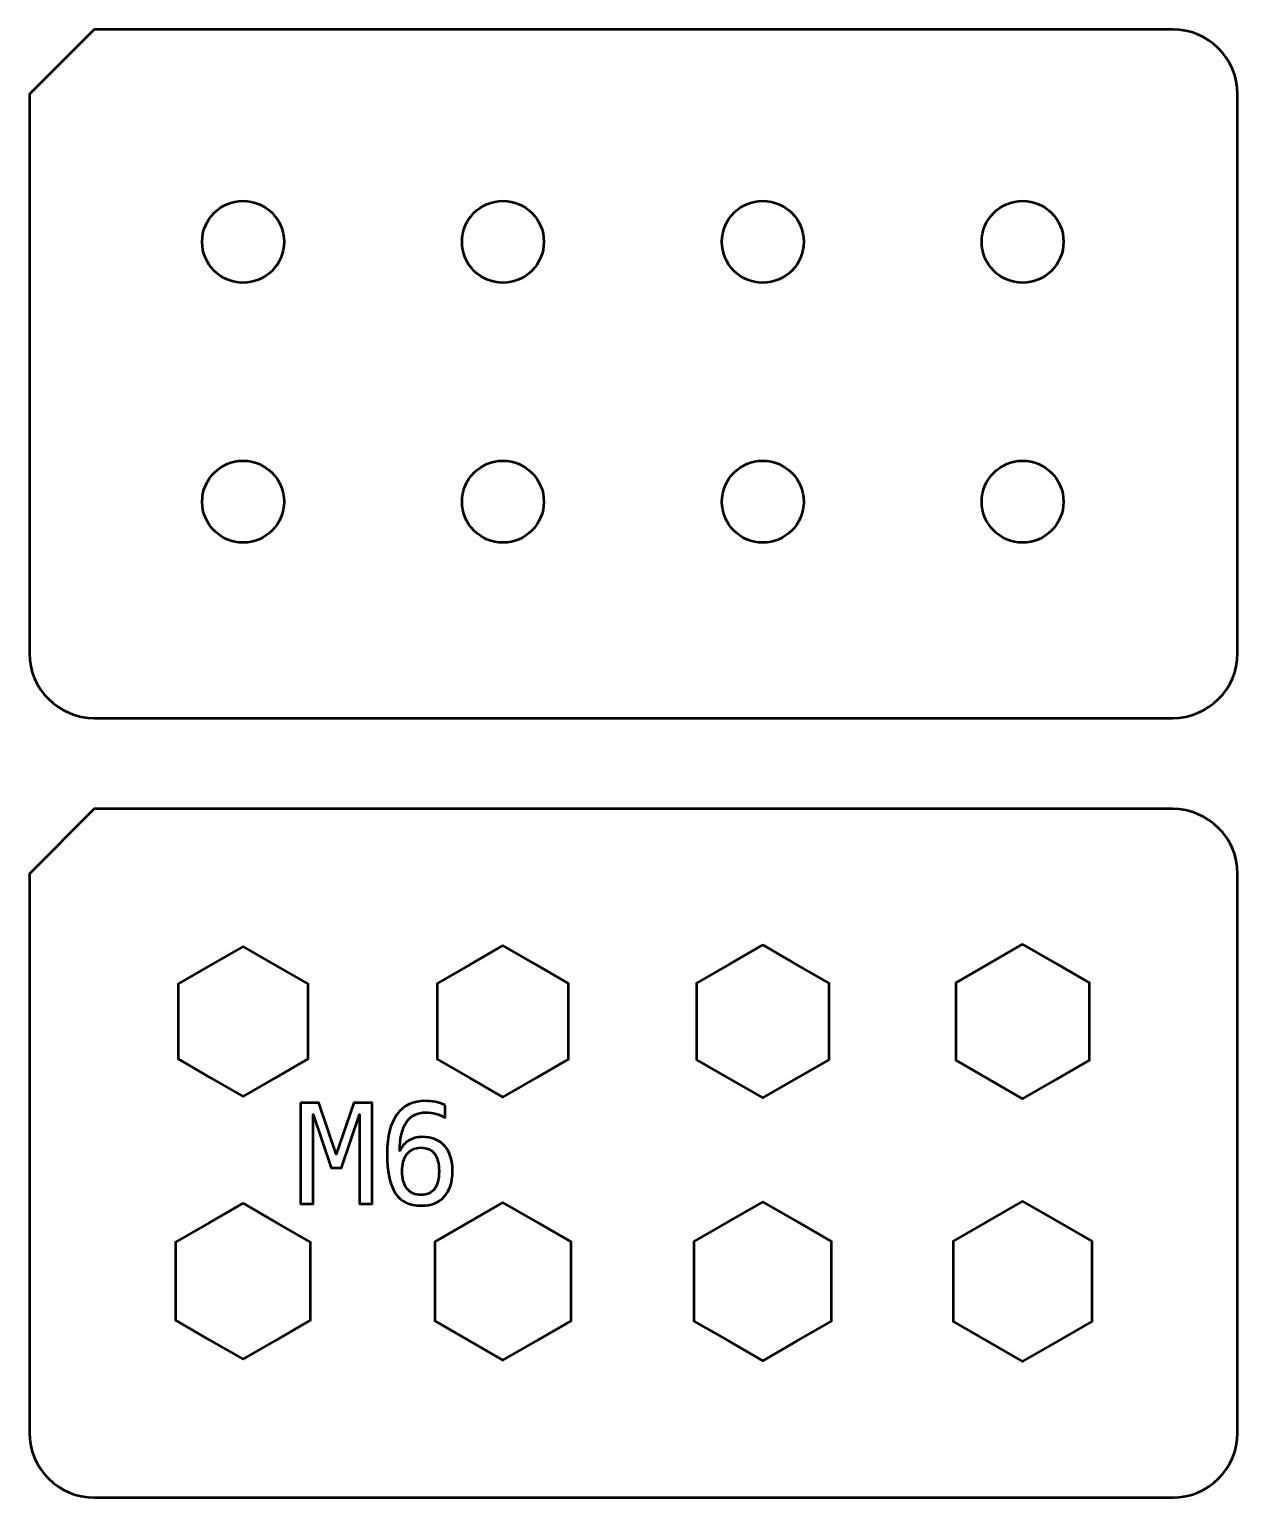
# Model space of a CAD drawing. Header units: centimetres. Extents: x 10.8 to 20.1, y -15.5 to -4.2.
import ezdxf

# ---------------------------------------------------------------- set-up
doc = ezdxf.new("R2010")
doc.units = ezdxf.units.CM
doc.header["$MEASUREMENT"] = 0
doc.layers.add('Layer 1', color=7, linetype='Continuous')

msp = doc.modelspace()

# ---------------------------------------------------------------- linework, layer by layer
at = {"layer": 'Layer 1', "lineweight": 53}
for centre in [(12.495, -5.835), (14.495, -5.835), (16.495, -5.835), (18.495, -5.835), (12.495, -7.835), (14.495, -7.835), (16.495, -7.835), (18.495, -7.835)]:
    msp.add_ellipse(centre, major_axis=(0, 0.315), ratio=1, dxfattribs=at)
for points, knots in [([(10.85, -9), (10.85, -9), (10.85, -4.7), (10.85, -4.7), (10.85, -4.7), (10.85, -4.7), (11.35, -4.2), (11.35, -4.2), (11.35, -4.2), (11.35, -4.2), (19.65, -4.2), (19.65, -4.2), (19.65, -4.2), (19.92609, -4.2), (20.15, -4.42391), (20.15, -4.7), (20.15, -4.7), (20.15, -4.7), (20.15, -9), (20.15, -9), (20.15, -9), (20.15, -9.27609), (19.92609, -9.5), (19.65, -9.5), (19.65, -9.5), (19.65, -9.5), (11.35, -9.5), (11.35, -9.5), (11.35, -9.5), (11.07391, -9.5), (10.85, -9.27609), (10.85, -9)], [0, 0, 0, 0, 0.125, 0.125, 0.125, 0.125, 0.25, 0.25, 0.25, 0.25, 0.375, 0.375, 0.375, 0.375, 0.5, 0.5, 0.5, 0.5, 0.625, 0.625, 0.625, 0.625, 0.75, 0.75, 0.75, 0.75, 0.875, 0.875, 0.875, 0.875, 1, 1, 1, 1]), ([(10.85, -15), (10.85, -15), (10.85, -10.7), (10.85, -10.7), (10.85, -10.7), (10.85, -10.7), (11.35, -10.2), (11.35, -10.2), (11.35, -10.2), (11.35, -10.2), (19.65, -10.2), (19.65, -10.2), (19.65, -10.2), (19.92609, -10.2), (20.15, -10.42391), (20.15, -10.7), (20.15, -10.7), (20.15, -10.7), (20.15, -15), (20.15, -15), (20.15, -15), (20.15, -15.27609), (19.92609, -15.5), (19.65, -15.5), (19.65, -15.5), (19.65, -15.5), (11.35, -15.5), (11.35, -15.5), (11.35, -15.5), (11.07391, -15.5), (10.85, -15.27609), (10.85, -15)], [0, 0, 0, 0, 0.125, 0.125, 0.125, 0.125, 0.25, 0.25, 0.25, 0.25, 0.375, 0.375, 0.375, 0.375, 0.5, 0.5, 0.5, 0.5, 0.625, 0.625, 0.625, 0.625, 0.75, 0.75, 0.75, 0.75, 0.875, 0.875, 0.875, 0.875, 1, 1, 1, 1]), ([(12.495, -11.25764), (12.495, -11.25764), (12.745, -11.40199), (12.745, -11.40199), (12.745, -11.40199), (12.745, -11.40199), (12.995, -11.54633), (12.995, -11.54633), (12.995, -11.54633), (12.995, -11.54633), (12.995, -11.835), (12.995, -11.835), (12.995, -11.835), (12.995, -11.835), (12.995, -12.12367), (12.995, -12.12367), (12.995, -12.12367), (12.995, -12.12367), (12.745, -12.26801), (12.745, -12.26801), (12.745, -12.26801), (12.745, -12.26801), (12.495, -12.41236), (12.495, -12.41236), (12.495, -12.41236), (12.495, -12.41236), (12.245, -12.26801), (12.245, -12.26801), (12.245, -12.26801), (12.245, -12.26801), (11.995, -12.12367), (11.995, -12.12367), (11.995, -12.12367), (11.995, -12.12367), (11.995, -11.835), (11.995, -11.835), (11.995, -11.835), (11.995, -11.835), (11.995, -11.54633), (11.995, -11.54633), (11.995, -11.54633), (11.995, -11.54633), (12.245, -11.40199), (12.245, -11.40199), (12.245, -11.40199), (12.245, -11.40199), (12.495, -11.25764), (12.495, -11.25764)], [0, 0, 0, 0, 0.08333333, 0.08333333, 0.08333333, 0.08333333, 0.16666667, 0.16666667, 0.16666667, 0.16666667, 0.25, 0.25, 0.25, 0.25, 0.33333333, 0.33333333, 0.33333333, 0.33333333, 0.41666667, 0.41666667, 0.41666667, 0.41666667, 0.5, 0.5, 0.5, 0.5, 0.58333333, 0.58333333, 0.58333333, 0.58333333, 0.66666667, 0.66666667, 0.66666667, 0.66666667, 0.75, 0.75, 0.75, 0.75, 0.83333333, 0.83333333, 0.83333333, 0.83333333, 0.91666667, 0.91666667, 0.91666667, 0.91666667, 1, 1, 1, 1]), ([(14.495, -11.25187), (14.495, -11.25187), (14.7475, -11.39766), (14.7475, -11.39766), (14.7475, -11.39766), (14.7475, -11.39766), (15, -11.54344), (15, -11.54344), (15, -11.54344), (15, -11.54344), (15, -11.835), (15, -11.835), (15, -11.835), (15, -11.835), (15, -12.12656), (15, -12.12656), (15, -12.12656), (15, -12.12656), (14.7475, -12.27234), (14.7475, -12.27234), (14.7475, -12.27234), (14.7475, -12.27234), (14.495, -12.41813), (14.495, -12.41813), (14.495, -12.41813), (14.495, -12.41813), (14.2425, -12.27234), (14.2425, -12.27234), (14.2425, -12.27234), (14.2425, -12.27234), (13.99, -12.12656), (13.99, -12.12656), (13.99, -12.12656), (13.99, -12.12656), (13.99, -11.835), (13.99, -11.835), (13.99, -11.835), (13.99, -11.835), (13.99, -11.54344), (13.99, -11.54344), (13.99, -11.54344), (13.99, -11.54344), (14.2425, -11.39766), (14.2425, -11.39766), (14.2425, -11.39766), (14.2425, -11.39766), (14.495, -11.25187), (14.495, -11.25187)], [0, 0, 0, 0, 0.08333333, 0.08333333, 0.08333333, 0.08333333, 0.16666667, 0.16666667, 0.16666667, 0.16666667, 0.25, 0.25, 0.25, 0.25, 0.33333333, 0.33333333, 0.33333333, 0.33333333, 0.41666667, 0.41666667, 0.41666667, 0.41666667, 0.5, 0.5, 0.5, 0.5, 0.58333333, 0.58333333, 0.58333333, 0.58333333, 0.66666667, 0.66666667, 0.66666667, 0.66666667, 0.75, 0.75, 0.75, 0.75, 0.83333333, 0.83333333, 0.83333333, 0.83333333, 0.91666667, 0.91666667, 0.91666667, 0.91666667, 1, 1, 1, 1]), ([(16.495, -11.2461), (16.495, -11.2461), (16.75001, -11.39333), (16.75001, -11.39333), (16.75001, -11.39333), (16.75001, -11.39333), (17.005, -11.54055), (17.005, -11.54055), (17.005, -11.54055), (17.005, -11.54055), (17.005, -11.835), (17.005, -11.835), (17.005, -11.835), (17.005, -11.835), (17.005, -12.12945), (17.005, -12.12945), (17.005, -12.12945), (17.005, -12.12945), (16.75001, -12.27667), (16.75001, -12.27667), (16.75001, -12.27667), (16.75001, -12.27667), (16.495, -12.4239), (16.495, -12.4239), (16.495, -12.4239), (16.495, -12.4239), (16.23999, -12.27667), (16.23999, -12.27667), (16.23999, -12.27667), (16.23999, -12.27667), (15.985, -12.12945), (15.985, -12.12945), (15.985, -12.12945), (15.985, -12.12945), (15.985, -11.835), (15.985, -11.835), (15.985, -11.835), (15.985, -11.835), (15.985, -11.54055), (15.985, -11.54055), (15.985, -11.54055), (15.985, -11.54055), (16.23999, -11.39333), (16.23999, -11.39333), (16.23999, -11.39333), (16.23999, -11.39333), (16.495, -11.2461), (16.495, -11.2461)], [0, 0, 0, 0, 0.08333333, 0.08333333, 0.08333333, 0.08333333, 0.16666667, 0.16666667, 0.16666667, 0.16666667, 0.25, 0.25, 0.25, 0.25, 0.33333333, 0.33333333, 0.33333333, 0.33333333, 0.41666667, 0.41666667, 0.41666667, 0.41666667, 0.5, 0.5, 0.5, 0.5, 0.58333333, 0.58333333, 0.58333333, 0.58333333, 0.66666667, 0.66666667, 0.66666667, 0.66666667, 0.75, 0.75, 0.75, 0.75, 0.83333333, 0.83333333, 0.83333333, 0.83333333, 0.91666667, 0.91666667, 0.91666667, 0.91666667, 1, 1, 1, 1]), ([(18.495, -11.24033), (18.495, -11.24033), (18.75251, -11.38899), (18.75251, -11.38899), (18.75251, -11.38899), (18.75251, -11.38899), (19.01, -11.53767), (19.01, -11.53767), (19.01, -11.53767), (19.01, -11.53767), (19.01, -11.835), (19.01, -11.835), (19.01, -11.835), (19.01, -11.835), (19.01, -12.13233), (19.01, -12.13233), (19.01, -12.13233), (19.01, -12.13233), (18.75251, -12.28101), (18.75251, -12.28101), (18.75251, -12.28101), (18.75251, -12.28101), (18.495, -12.42967), (18.495, -12.42967), (18.495, -12.42967), (18.495, -12.42967), (18.23749, -12.28101), (18.23749, -12.28101), (18.23749, -12.28101), (18.23749, -12.28101), (17.98, -12.13233), (17.98, -12.13233), (17.98, -12.13233), (17.98, -12.13233), (17.98, -11.835), (17.98, -11.835), (17.98, -11.835), (17.98, -11.835), (17.98, -11.53767), (17.98, -11.53767), (17.98, -11.53767), (17.98, -11.53767), (18.23749, -11.38899), (18.23749, -11.38899), (18.23749, -11.38899), (18.23749, -11.38899), (18.495, -11.24033), (18.495, -11.24033)], [0, 0, 0, 0, 0.08333333, 0.08333333, 0.08333333, 0.08333333, 0.16666667, 0.16666667, 0.16666667, 0.16666667, 0.25, 0.25, 0.25, 0.25, 0.33333333, 0.33333333, 0.33333333, 0.33333333, 0.41666667, 0.41666667, 0.41666667, 0.41666667, 0.5, 0.5, 0.5, 0.5, 0.58333333, 0.58333333, 0.58333333, 0.58333333, 0.66666667, 0.66666667, 0.66666667, 0.66666667, 0.75, 0.75, 0.75, 0.75, 0.83333333, 0.83333333, 0.83333333, 0.83333333, 0.91666667, 0.91666667, 0.91666667, 0.91666667, 1, 1, 1, 1]), ([(12.93783, -12.46106), (12.93783, -12.46106), (13.07831, -12.46106), (13.07831, -12.46106), (13.07831, -12.46106), (13.07831, -12.46106), (13.21257, -12.85638), (13.21257, -12.85638), (13.21257, -12.85638), (13.21257, -12.85638), (13.34789, -12.46106), (13.34789, -12.46106), (13.34789, -12.46106), (13.34789, -12.46106), (13.4889, -12.46106), (13.4889, -12.46106), (13.4889, -12.46106), (13.4889, -12.46106), (13.4889, -13.23785), (13.4889, -13.23785), (13.4889, -13.23785), (13.4889, -13.23785), (13.39158, -13.23785), (13.39158, -13.23785), (13.39158, -13.23785), (13.39158, -13.23785), (13.39158, -12.55164), (13.39158, -12.55164), (13.39158, -12.55164), (13.39158, -12.55164), (13.25324, -12.96098), (13.25324, -12.96098), (13.25324, -12.96098), (13.25324, -12.96098), (13.1735, -12.96098), (13.1735, -12.96098), (13.1735, -12.96098), (13.1735, -12.96098), (13.03462, -12.55164), (13.03462, -12.55164), (13.03462, -12.55164), (13.03462, -12.55164), (13.03462, -13.23785), (13.03462, -13.23785), (13.03462, -13.23785), (13.03462, -13.23785), (12.93783, -13.23785), (12.93783, -13.23785), (12.93783, -13.23785), (12.93783, -13.23785), (12.93783, -12.46106), (12.93783, -12.46106)], [0, 0, 0, 0, 0.07692308, 0.07692308, 0.07692308, 0.07692308, 0.15384615, 0.15384615, 0.15384615, 0.15384615, 0.23076923, 0.23076923, 0.23076923, 0.23076923, 0.30769231, 0.30769231, 0.30769231, 0.30769231, 0.38461538, 0.38461538, 0.38461538, 0.38461538, 0.46153846, 0.46153846, 0.46153846, 0.46153846, 0.53846154, 0.53846154, 0.53846154, 0.53846154, 0.61538462, 0.61538462, 0.61538462, 0.61538462, 0.69230769, 0.69230769, 0.69230769, 0.69230769, 0.76923077, 0.76923077, 0.76923077, 0.76923077, 0.84615385, 0.84615385, 0.84615385, 0.84615385, 0.92307692, 0.92307692, 0.92307692, 0.92307692, 1, 1, 1, 1]), ([(14.05027, -12.47829), (14.05027, -12.47829), (14.05027, -12.57508), (14.05027, -12.57508), (14.05027, -12.57508), (14.02842, -12.56229), (14.00516, -12.55235), (13.98047, -12.5456), (13.98047, -12.5456), (13.95597, -12.53885), (13.93021, -12.53547), (13.90358, -12.53547), (13.90358, -12.53547), (13.83698, -12.53547), (13.78636, -12.56052), (13.75209, -12.6106), (13.75209, -12.6106), (13.71781, -12.66068), (13.70059, -12.73456), (13.70059, -12.83205), (13.70059, -12.83205), (13.71728, -12.79725), (13.74037, -12.77061), (13.76985, -12.75214), (13.76985, -12.75214), (13.79933, -12.73349), (13.83307, -12.72425), (13.87125, -12.72425), (13.87125, -12.72425), (13.9462, -12.72425), (14.00409, -12.74716), (14.04529, -12.79316), (14.04529, -12.79316), (14.08632, -12.83916), (14.10692, -12.90433), (14.10692, -12.98851), (14.10692, -12.98851), (14.10692, -13.07251), (14.08578, -13.13751), (14.04352, -13.18368), (14.04352, -13.18368), (14.00107, -13.22986), (13.94158, -13.25295), (13.86504, -13.25295), (13.86504, -13.25295), (13.77482, -13.25295), (13.70876, -13.22062), (13.66667, -13.15598), (13.66667, -13.15598), (13.62476, -13.09116), (13.6038, -12.9894), (13.6038, -12.85017), (13.6038, -12.85017), (13.6038, -12.7191), (13.62902, -12.61912), (13.67945, -12.55039), (13.67945, -12.55039), (13.73007, -12.48149), (13.80306, -12.44703), (13.89878, -12.44703), (13.89878, -12.44703), (13.92453, -12.44703), (13.9501, -12.4497), (13.97586, -12.45503), (13.97586, -12.45503), (14.00161, -12.46053), (14.02629, -12.46817), (14.05027, -12.47829)], [0, 0, 0, 0, 0.05882353, 0.05882353, 0.05882353, 0.05882353, 0.11764706, 0.11764706, 0.11764706, 0.11764706, 0.17647059, 0.17647059, 0.17647059, 0.17647059, 0.23529412, 0.23529412, 0.23529412, 0.23529412, 0.29411765, 0.29411765, 0.29411765, 0.29411765, 0.35294118, 0.35294118, 0.35294118, 0.35294118, 0.41176471, 0.41176471, 0.41176471, 0.41176471, 0.47058824, 0.47058824, 0.47058824, 0.47058824, 0.52941176, 0.52941176, 0.52941176, 0.52941176, 0.58823529, 0.58823529, 0.58823529, 0.58823529, 0.64705882, 0.64705882, 0.64705882, 0.64705882, 0.70588235, 0.70588235, 0.70588235, 0.70588235, 0.76470588, 0.76470588, 0.76470588, 0.76470588, 0.82352941, 0.82352941, 0.82352941, 0.82352941, 0.88235294, 0.88235294, 0.88235294, 0.88235294, 0.94117647, 0.94117647, 0.94117647, 0.94117647, 1, 1, 1, 1]), ([(13.86291, -12.80648), (13.81815, -12.80648), (13.78281, -12.82264), (13.75724, -12.85478), (13.75724, -12.85478), (13.73149, -12.88711), (13.7187, -12.93168), (13.7187, -12.98851), (13.7187, -12.98851), (13.7187, -13.04552), (13.73149, -13.09009), (13.75724, -13.12242), (13.75724, -13.12242), (13.78281, -13.15456), (13.81815, -13.17072), (13.86291, -13.17072), (13.86291, -13.17072), (13.90944, -13.17072), (13.94442, -13.15545), (13.96804, -13.12472), (13.96804, -13.12472), (13.99166, -13.094), (14.00338, -13.04854), (14.00338, -12.98851), (14.00338, -12.98851), (14.00338, -12.92831), (13.99166, -12.88284), (13.96804, -12.8523), (13.96804, -12.8523), (13.94442, -12.82175), (13.90944, -12.80648), (13.86291, -12.80648)], [0, 0, 0, 0, 0.125, 0.125, 0.125, 0.125, 0.25, 0.25, 0.25, 0.25, 0.375, 0.375, 0.375, 0.375, 0.5, 0.5, 0.5, 0.5, 0.625, 0.625, 0.625, 0.625, 0.75, 0.75, 0.75, 0.75, 0.875, 0.875, 0.875, 0.875, 1, 1, 1, 1]), ([(18.495, -13.21723), (18.495, -13.21723), (18.7625, -13.37167), (18.7625, -13.37167), (18.7625, -13.37167), (18.7625, -13.37167), (19.03, -13.52611), (19.03, -13.52611), (19.03, -13.52611), (19.03, -13.52611), (19.03, -13.835), (19.03, -13.835), (19.03, -13.835), (19.03, -13.835), (19.03, -14.14389), (19.03, -14.14389), (19.03, -14.14389), (19.03, -14.14389), (18.7625, -14.29833), (18.7625, -14.29833), (18.7625, -14.29833), (18.7625, -14.29833), (18.495, -14.45277), (18.495, -14.45277), (18.495, -14.45277), (18.495, -14.45277), (18.2275, -14.29833), (18.2275, -14.29833), (18.2275, -14.29833), (18.2275, -14.29833), (17.96, -14.14389), (17.96, -14.14389), (17.96, -14.14389), (17.96, -14.14389), (17.96, -13.835), (17.96, -13.835), (17.96, -13.835), (17.96, -13.835), (17.96, -13.52611), (17.96, -13.52611), (17.96, -13.52611), (17.96, -13.52611), (18.2275, -13.37167), (18.2275, -13.37167), (18.2275, -13.37167), (18.2275, -13.37167), (18.495, -13.21723), (18.495, -13.21723)], [0, 0, 0, 0, 0.08333333, 0.08333333, 0.08333333, 0.08333333, 0.16666667, 0.16666667, 0.16666667, 0.16666667, 0.25, 0.25, 0.25, 0.25, 0.33333333, 0.33333333, 0.33333333, 0.33333333, 0.41666667, 0.41666667, 0.41666667, 0.41666667, 0.5, 0.5, 0.5, 0.5, 0.58333333, 0.58333333, 0.58333333, 0.58333333, 0.66666667, 0.66666667, 0.66666667, 0.66666667, 0.75, 0.75, 0.75, 0.75, 0.83333333, 0.83333333, 0.83333333, 0.83333333, 0.91666667, 0.91666667, 0.91666667, 0.91666667, 1, 1, 1, 1]), ([(14.495, -13.22878), (14.495, -13.22878), (14.75751, -13.38034), (14.75751, -13.38034), (14.75751, -13.38034), (14.75751, -13.38034), (15.02, -13.53189), (15.02, -13.53189), (15.02, -13.53189), (15.02, -13.53189), (15.02, -13.835), (15.02, -13.835), (15.02, -13.835), (15.02, -13.835), (15.02, -14.13811), (15.02, -14.13811), (15.02, -14.13811), (15.02, -14.13811), (14.75751, -14.28966), (14.75751, -14.28966), (14.75751, -14.28966), (14.75751, -14.28966), (14.495, -14.44122), (14.495, -14.44122), (14.495, -14.44122), (14.495, -14.44122), (14.23249, -14.28966), (14.23249, -14.28966), (14.23249, -14.28966), (14.23249, -14.28966), (13.97, -14.13811), (13.97, -14.13811), (13.97, -14.13811), (13.97, -14.13811), (13.97, -13.835), (13.97, -13.835), (13.97, -13.835), (13.97, -13.835), (13.97, -13.53189), (13.97, -13.53189), (13.97, -13.53189), (13.97, -13.53189), (14.23249, -13.38034), (14.23249, -13.38034), (14.23249, -13.38034), (14.23249, -13.38034), (14.495, -13.22878), (14.495, -13.22878)], [0, 0, 0, 0, 0.08333333, 0.08333333, 0.08333333, 0.08333333, 0.16666667, 0.16666667, 0.16666667, 0.16666667, 0.25, 0.25, 0.25, 0.25, 0.33333333, 0.33333333, 0.33333333, 0.33333333, 0.41666667, 0.41666667, 0.41666667, 0.41666667, 0.5, 0.5, 0.5, 0.5, 0.58333333, 0.58333333, 0.58333333, 0.58333333, 0.66666667, 0.66666667, 0.66666667, 0.66666667, 0.75, 0.75, 0.75, 0.75, 0.83333333, 0.83333333, 0.83333333, 0.83333333, 0.91666667, 0.91666667, 0.91666667, 0.91666667, 1, 1, 1, 1]), ([(16.495, -13.223), (16.495, -13.223), (16.76, -13.376), (16.76, -13.376), (16.76, -13.376), (16.76, -13.376), (17.025, -13.52901), (17.025, -13.52901), (17.025, -13.52901), (17.025, -13.52901), (17.025, -13.835), (17.025, -13.835), (17.025, -13.835), (17.025, -13.835), (17.025, -14.14099), (17.025, -14.14099), (17.025, -14.14099), (17.025, -14.14099), (16.76, -14.294), (16.76, -14.294), (16.76, -14.294), (16.76, -14.294), (16.495, -14.447), (16.495, -14.447), (16.495, -14.447), (16.495, -14.447), (16.23, -14.294), (16.23, -14.294), (16.23, -14.294), (16.23, -14.294), (15.965, -14.14099), (15.965, -14.14099), (15.965, -14.14099), (15.965, -14.14099), (15.965, -13.835), (15.965, -13.835), (15.965, -13.835), (15.965, -13.835), (15.965, -13.52901), (15.965, -13.52901), (15.965, -13.52901), (15.965, -13.52901), (16.23, -13.376), (16.23, -13.376), (16.23, -13.376), (16.23, -13.376), (16.495, -13.223), (16.495, -13.223)], [0, 0, 0, 0, 0.08333333, 0.08333333, 0.08333333, 0.08333333, 0.16666667, 0.16666667, 0.16666667, 0.16666667, 0.25, 0.25, 0.25, 0.25, 0.33333333, 0.33333333, 0.33333333, 0.33333333, 0.41666667, 0.41666667, 0.41666667, 0.41666667, 0.5, 0.5, 0.5, 0.5, 0.58333333, 0.58333333, 0.58333333, 0.58333333, 0.66666667, 0.66666667, 0.66666667, 0.66666667, 0.75, 0.75, 0.75, 0.75, 0.83333333, 0.83333333, 0.83333333, 0.83333333, 0.91666667, 0.91666667, 0.91666667, 0.91666667, 1, 1, 1, 1])]:
    msp.add_open_spline(points, degree=3, knots=knots, dxfattribs=at)
at = {"layer": 'Layer 1', "color": 250, "lineweight": 53}
msp.add_open_spline([(12.495, -13.23455), (12.495, -13.23455), (12.75501, -13.38466), (12.75501, -13.38466), (12.75501, -13.38466), (12.75501, -13.38466), (13.015, -13.53478), (13.015, -13.53478), (13.015, -13.53478), (13.015, -13.53478), (13.015, -13.835), (13.015, -13.835), (13.015, -13.835), (13.015, -13.835), (13.015, -14.13522), (13.015, -14.13522), (13.015, -14.13522), (13.015, -14.13522), (12.75501, -14.28534), (12.75501, -14.28534), (12.75501, -14.28534), (12.75501, -14.28534), (12.495, -14.43545), (12.495, -14.43545), (12.495, -14.43545), (12.495, -14.43545), (12.23499, -14.28534), (12.23499, -14.28534), (12.23499, -14.28534), (12.23499, -14.28534), (11.975, -14.13522), (11.975, -14.13522), (11.975, -14.13522), (11.975, -14.13522), (11.975, -13.835), (11.975, -13.835), (11.975, -13.835), (11.975, -13.835), (11.975, -13.53478), (11.975, -13.53478), (11.975, -13.53478), (11.975, -13.53478), (12.23499, -13.38466), (12.23499, -13.38466), (12.23499, -13.38466), (12.23499, -13.38466), (12.495, -13.23455), (12.495, -13.23455)], degree=3, knots=[0, 0, 0, 0, 0.08333333, 0.08333333, 0.08333333, 0.08333333, 0.16666667, 0.16666667, 0.16666667, 0.16666667, 0.25, 0.25, 0.25, 0.25, 0.33333333, 0.33333333, 0.33333333, 0.33333333, 0.41666667, 0.41666667, 0.41666667, 0.41666667, 0.5, 0.5, 0.5, 0.5, 0.58333333, 0.58333333, 0.58333333, 0.58333333, 0.66666667, 0.66666667, 0.66666667, 0.66666667, 0.75, 0.75, 0.75, 0.75, 0.83333333, 0.83333333, 0.83333333, 0.83333333, 0.91666667, 0.91666667, 0.91666667, 0.91666667, 1, 1, 1, 1], dxfattribs=at)

doc.saveas('drawing.dxf')
